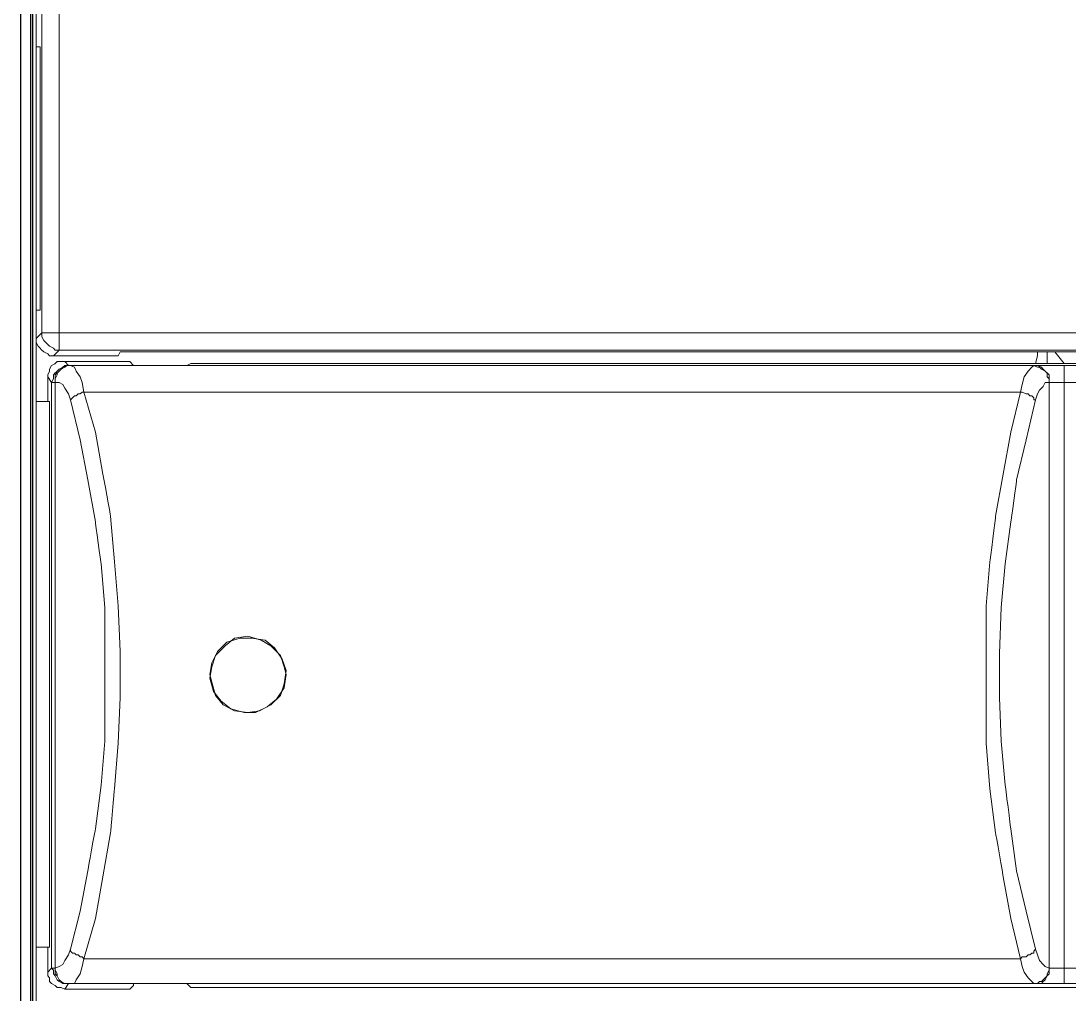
# Model space of a CAD drawing. Header units: centimetres. Extents: x -8.4 to 9.1, y -8.6 to 8.
# Drawn here: x -6.029 to -4.09, y 0.693 to 2.492 of the extents above; entities that cross this region are included whole.
import ezdxf

# ---------------------------------------------------------------- set-up
doc = ezdxf.new("R2010")
doc.units = ezdxf.units.CM
doc.header["$MEASUREMENT"] = 0
doc.layers.add('Layer 1', color=7, linetype='Continuous')

msp = doc.modelspace()

# ---------------------------------------------------------------- linework, layer by layer
at = {"layer": 'Layer 1', "lineweight": 25}
for points in [[(-6.02898, -1.68981), (-6.02898, -1.68981), (-6.02898, 5.45394), (-6.02898, 5.45394)], [(-6.01134, 5.4363), (-6.01134, 5.4363), (-6.01134, -1.67217), (-6.01134, -1.67217)], [(-6.00781, 5.43277), (-6.00781, 5.43277), (-6.00781, -1.66864), (-6.00781, -1.66864)]]:
    msp.add_open_spline(points, degree=3, dxfattribs=at)
at = {"layer": 'Layer 1', "color": 250, "lineweight": 20}
for points in [[(-5.99016, 1.91558), (-5.99016, 1.91558), (-5.99016, 5.3728), (-5.99016, 5.3728)], [(-5.95841, 5.3728), (-5.95841, 5.3728), (-5.95841, 1.91558), (-5.95841, 1.91558)], [(-6.00074, 3.49249), (-6.00074, 3.49249), (-6.00074, 0.2681), (-6.00074, 0.2681)], [(-6.00074, 2.44474), (-6.00074, 2.44474), (-5.99368, 2.44474), (-5.99368, 2.44474)], [(-5.99368, 2.44474), (-5.99368, 2.44474), (-5.99368, 1.95791), (-5.99368, 1.95791)], [(-5.99368, 1.95791), (-5.99368, 1.95791), (-6.00074, 1.95791), (-6.00074, 1.95791)], [(-6.00074, 1.90499), (-6.00074, 1.90499), (-5.99016, 1.91558), (-5.99016, 1.91558)], [(-5.95841, 1.91558), (-5.95841, 1.91558), (-2.21896, 1.91558), (-2.21896, 1.91558)], [(-5.95841, 1.88383), (-5.95841, 1.88383), (-5.96899, 1.87324), (-5.96899, 1.87324)], [(-2.21896, 1.88383), (-2.21896, 1.88383), (-5.95841, 1.88383), (-5.95841, 1.88383)], [(-5.96899, 1.87324), (-5.96899, 1.87324), (-5.84905, 1.87324), (-5.84905, 1.87324)], [(-5.94782, 1.86266), (-5.94782, 1.86266), (-5.94077, 1.8556), (-5.94077, 1.8556)], [(-5.94782, 1.86266), (-5.94782, 1.86266), (-5.82788, 1.86266), (-5.82788, 1.86266)], [(-5.84905, 1.87324), (-5.84905, 1.87324), (-5.84552, 1.8803), (-5.84552, 1.8803)], [(-2.33538, 1.8803), (-2.33538, 1.8803), (-5.84552, 1.8803), (-5.84552, 1.8803)], [(-5.82788, 1.86266), (-5.82788, 1.86266), (-5.82082, 1.8556), (-5.82082, 1.8556)], [(-4.13102, 1.85913), (-4.13102, 1.85913), (-4.13102, 1.8803), (-4.13102, 1.8803)], [(-4.11691, 1.8803), (-4.11691, 1.8803), (-4.09927, 1.85913), (-4.09927, 1.85913)], [(-5.94077, 1.8556), (-5.94077, 1.8556), (-5.93724, 1.8556), (-5.93724, 1.8556)], [(-5.93724, 1.8556), (-5.93724, 1.8556), (-4.15218, 1.8556), (-4.15218, 1.8556)], [(-5.72205, 1.8556), (-5.72205, 1.8556), (-5.7926, 1.8556), (-5.7926, 1.8556)], [(-5.71499, 1.85913), (-5.71499, 1.85913), (-5.72205, 1.8556), (-5.72205, 1.8556)], [(-5.71499, 1.85913), (-5.71499, 1.85913), (-2.46238, 1.85913), (-2.46238, 1.85913)], [(-4.15571, 1.8556), (-4.15571, 1.8556), (-4.15218, 1.8556), (-4.15218, 1.8556)], [(-4.09927, 1.8556), (-4.09927, 1.8556), (-4.0781, 1.8556), (-4.0781, 1.8556)], [(-5.97252, 1.82385), (-5.97252, 1.82385), (-5.97957, 1.83444), (-5.97957, 1.83444)], [(-5.97957, 1.78858), (-5.97957, 1.78858), (-5.97957, 1.83444), (-5.97957, 1.83444)], [(-5.97252, 0.74083), (-5.97252, 0.74083), (-5.97252, 1.82385), (-5.97252, 1.82385)], [(-5.96546, 1.82385), (-5.96546, 1.82385), (-5.96546, 0.74083), (-5.96546, 0.74083)], [(-4.12749, 0.74083), (-4.12749, 0.74083), (-4.12749, 1.82385), (-4.12749, 1.82385)], [(-4.09927, 0.74083), (-4.09927, 0.74083), (-4.09927, 1.82385), (-4.09927, 1.82385)], [(-4.0781, 1.82385), (-4.0781, 1.82385), (-4.09927, 1.82385), (-4.09927, 1.82385)], [(-5.91255, 1.80622), (-5.91255, 1.80622), (-4.18041, 1.80622), (-4.18041, 1.80622)], [(-6.00074, 1.78858), (-6.00074, 1.78858), (-5.97605, 1.78858), (-5.97605, 1.78858)], [(-5.97605, 1.78858), (-5.97605, 1.78858), (-5.97605, 0.77963), (-5.97605, 0.77963)], [(-6.00074, 0.77963), (-6.00074, 0.77963), (-5.97605, 0.77963), (-5.97605, 0.77963)], [(-5.97957, 0.73377), (-5.97957, 0.73377), (-5.97957, 0.77963), (-5.97957, 0.77963)], [(-5.91255, 0.75847), (-5.91255, 0.75847), (-4.18041, 0.75847), (-4.18041, 0.75847)], [(-5.97957, 0.73377), (-5.97957, 0.73377), (-5.97252, 0.74083), (-5.97252, 0.74083)], [(-4.09927, 0.74083), (-4.09927, 0.74083), (-4.0781, 0.74083), (-4.0781, 0.74083)], [(-5.94077, 0.7126), (-5.94077, 0.7126), (-5.94782, 0.70202), (-5.94782, 0.70202)], [(-5.94782, 0.70202), (-5.94782, 0.70202), (-5.82788, 0.70202), (-5.82788, 0.70202)], [(-5.93724, 0.7126), (-5.93724, 0.7126), (-5.94077, 0.7126), (-5.94077, 0.7126)], [(-5.93724, 0.7126), (-5.93724, 0.7126), (-4.15218, 0.7126), (-4.15218, 0.7126)], [(-5.82082, 0.70908), (-5.82082, 0.70908), (-5.82788, 0.70202), (-5.82788, 0.70202)], [(-5.72205, 0.7126), (-5.72205, 0.7126), (-5.7926, 0.7126), (-5.7926, 0.7126)], [(-5.71499, 0.70555), (-5.71499, 0.70555), (-5.72205, 0.7126), (-5.72205, 0.7126)], [(-2.46238, 0.70555), (-2.46238, 0.70555), (-5.71499, 0.70555), (-5.71499, 0.70555)], [(-4.15218, 0.7126), (-4.15218, 0.7126), (-4.15571, 0.7126), (-4.15571, 0.7126)], [(-4.0781, 0.7126), (-4.0781, 0.7126), (-4.09927, 0.7126), (-4.09927, 0.7126)]]:
    msp.add_open_spline(points, degree=3, dxfattribs=at)
for points, knots in [([(-5.96899, 1.87324), (-5.96899, 1.87324), (-5.97605, 1.87324), (-5.97605, 1.87324), (-5.97605, 1.87324), (-5.97605, 1.87324), (-5.97957, 1.87677), (-5.97957, 1.87677), (-5.97957, 1.87677), (-5.97957, 1.87677), (-5.98663, 1.8803), (-5.98663, 1.8803), (-5.98663, 1.8803), (-5.98663, 1.8803), (-5.99016, 1.88383), (-5.99016, 1.88383), (-5.99016, 1.88383), (-5.99016, 1.88383), (-5.99368, 1.88735), (-5.99368, 1.88735), (-5.99368, 1.88735), (-5.99368, 1.88735), (-5.99721, 1.89088), (-5.99721, 1.89088), (-5.99721, 1.89088), (-5.99721, 1.89088), (-6.00074, 1.89794), (-6.00074, 1.89794), (-6.00074, 1.89794), (-6.00074, 1.89794), (-6.00074, 1.90499), (-6.00074, 1.90499)], [0, 0, 0, 0, 0.1111111, 0.1111111, 0.1111111, 0.1111111, 0.2222222, 0.2222222, 0.2222222, 0.2222222, 0.3333333, 0.3333333, 0.3333333, 0.3333333, 0.4444444, 0.4444444, 0.4444444, 0.4444445, 0.5555556, 0.5555556, 0.5555556, 0.5555556, 0.6666667, 0.6666667, 0.6666667, 0.6666667, 0.7777778, 0.7777778, 0.7777778, 0.7777778, 1, 1, 1, 1]), ([(-5.99016, 1.91558), (-5.99016, 1.91558), (-5.99016, 1.91558), (-5.99016, 1.91558), (-5.99016, 1.91558), (-5.99016, 1.91558), (-5.98663, 1.91558), (-5.98663, 1.91558), (-5.98663, 1.91558), (-5.98663, 1.91558), (-5.9831, 1.91558), (-5.9831, 1.91558), (-5.9831, 1.91558), (-5.9831, 1.91558), (-5.97957, 1.91558), (-5.97957, 1.91558), (-5.97957, 1.91558), (-5.97957, 1.91558), (-5.97605, 1.91558), (-5.97605, 1.91558), (-5.97605, 1.91558), (-5.97605, 1.91558), (-5.96899, 1.91558), (-5.96899, 1.91558), (-5.96899, 1.91558), (-5.96899, 1.91558), (-5.96546, 1.91558), (-5.96546, 1.91558), (-5.96546, 1.91558), (-5.96546, 1.91558), (-5.95841, 1.91558), (-5.95841, 1.91558)], [0, 0, 0, 0, 0.1111111, 0.1111111, 0.1111111, 0.1111111, 0.2222222, 0.2222222, 0.2222222, 0.2222222, 0.3333333, 0.3333333, 0.3333333, 0.3333333, 0.4444444, 0.4444444, 0.4444444, 0.4444445, 0.5555556, 0.5555556, 0.5555556, 0.5555556, 0.6666667, 0.6666667, 0.6666667, 0.6666667, 0.7777778, 0.7777778, 0.7777778, 0.7777778, 1, 1, 1, 1]), ([(-5.99016, 1.91558), (-5.99016, 1.91558), (-5.99016, 1.90852), (-5.99016, 1.90852), (-5.99016, 1.90852), (-5.99016, 1.90852), (-5.98663, 1.90147), (-5.98663, 1.90147), (-5.98663, 1.90147), (-5.98663, 1.90147), (-5.9831, 1.89794), (-5.9831, 1.89794), (-5.9831, 1.89794), (-5.9831, 1.89794), (-5.97957, 1.89441), (-5.97957, 1.89441), (-5.97957, 1.89441), (-5.97957, 1.89441), (-5.97605, 1.89088), (-5.97605, 1.89088), (-5.97605, 1.89088), (-5.97605, 1.89088), (-5.96899, 1.88735), (-5.96899, 1.88735), (-5.96899, 1.88735), (-5.96899, 1.88735), (-5.96546, 1.88383), (-5.96546, 1.88383), (-5.96546, 1.88383), (-5.96546, 1.88383), (-5.95841, 1.88383), (-5.95841, 1.88383)], [0, 0, 0, 0, 0.1111111, 0.1111111, 0.1111111, 0.1111111, 0.2222222, 0.2222222, 0.2222222, 0.2222222, 0.3333333, 0.3333333, 0.3333333, 0.3333333, 0.4444444, 0.4444444, 0.4444444, 0.4444445, 0.5555556, 0.5555556, 0.5555556, 0.5555556, 0.6666667, 0.6666667, 0.6666667, 0.6666667, 0.7777778, 0.7777778, 0.7777778, 0.7777778, 1, 1, 1, 1]), ([(-5.95841, 1.88383), (-5.95841, 1.88383), (-5.95841, 1.88383), (-5.95841, 1.88383), (-5.95841, 1.88383), (-5.95841, 1.88383), (-5.95841, 1.88735), (-5.95841, 1.88735), (-5.95841, 1.88735), (-5.95841, 1.88735), (-5.95841, 1.89088), (-5.95841, 1.89088), (-5.95841, 1.89088), (-5.95841, 1.89088), (-5.95841, 1.89441), (-5.95841, 1.89441), (-5.95841, 1.89441), (-5.95841, 1.89441), (-5.95841, 1.89794), (-5.95841, 1.89794), (-5.95841, 1.89794), (-5.95841, 1.89794), (-5.95841, 1.90147), (-5.95841, 1.90147), (-5.95841, 1.90147), (-5.95841, 1.90147), (-5.95841, 1.90852), (-5.95841, 1.90852), (-5.95841, 1.90852), (-5.95841, 1.90852), (-5.95841, 1.91558), (-5.95841, 1.91558)], [0, 0, 0, 0, 0.1111111, 0.1111111, 0.1111111, 0.1111111, 0.2222222, 0.2222222, 0.2222222, 0.2222222, 0.3333333, 0.3333333, 0.3333333, 0.3333333, 0.4444444, 0.4444444, 0.4444444, 0.4444445, 0.5555556, 0.5555556, 0.5555556, 0.5555556, 0.6666667, 0.6666667, 0.6666667, 0.6666667, 0.7777778, 0.7777778, 0.7777778, 0.7777778, 1, 1, 1, 1]), ([(-5.97957, 1.83444), (-5.97957, 1.83444), (-5.97957, 1.83797), (-5.97957, 1.83797), (-5.97957, 1.83797), (-5.97957, 1.83797), (-5.97605, 1.84502), (-5.97605, 1.84502), (-5.97605, 1.84502), (-5.97605, 1.84502), (-5.97605, 1.84855), (-5.97605, 1.84855), (-5.97605, 1.84855), (-5.97605, 1.84855), (-5.97252, 1.8556), (-5.97252, 1.8556), (-5.97252, 1.8556), (-5.97252, 1.8556), (-5.96546, 1.85913), (-5.96546, 1.85913), (-5.96546, 1.85913), (-5.96546, 1.85913), (-5.96193, 1.86266), (-5.96193, 1.86266), (-5.96193, 1.86266), (-5.96193, 1.86266), (-5.95488, 1.86266), (-5.95488, 1.86266), (-5.95488, 1.86266), (-5.95488, 1.86266), (-5.94782, 1.86266), (-5.94782, 1.86266)], [0, 0, 0, 0, 0.1111111, 0.1111111, 0.1111111, 0.1111111, 0.2222222, 0.2222222, 0.2222222, 0.2222222, 0.3333333, 0.3333333, 0.3333333, 0.3333333, 0.4444444, 0.4444444, 0.4444444, 0.4444445, 0.5555556, 0.5555556, 0.5555556, 0.5555556, 0.6666667, 0.6666667, 0.6666667, 0.6666667, 0.7777778, 0.7777778, 0.7777778, 0.7777778, 1, 1, 1, 1]), ([(-4.14866, 1.8803), (-4.14866, 1.8803), (-4.14866, 1.87324), (-4.14866, 1.87324), (-4.14866, 1.87324), (-4.14866, 1.87324), (-4.15218, 1.85913), (-4.15218, 1.85913)], [0, 0, 0, 0, 0.3333333, 0.3333333, 0.3333333, 0.3333333, 1, 1, 1, 1]), ([(-5.94077, 1.8556), (-5.94077, 1.8556), (-5.94782, 1.8556), (-5.94782, 1.8556), (-5.94782, 1.8556), (-5.94782, 1.8556), (-5.95135, 1.85208), (-5.95135, 1.85208), (-5.95135, 1.85208), (-5.95135, 1.85208), (-5.95841, 1.84855), (-5.95841, 1.84855), (-5.95841, 1.84855), (-5.95841, 1.84855), (-5.96193, 1.84502), (-5.96193, 1.84502), (-5.96193, 1.84502), (-5.96193, 1.84502), (-5.96546, 1.84149), (-5.96546, 1.84149), (-5.96546, 1.84149), (-5.96546, 1.84149), (-5.96899, 1.83797), (-5.96899, 1.83797), (-5.96899, 1.83797), (-5.96899, 1.83797), (-5.96899, 1.83091), (-5.96899, 1.83091), (-5.96899, 1.83091), (-5.96899, 1.83091), (-5.97252, 1.82385), (-5.97252, 1.82385)], [0, 0, 0, 0, 0.1111111, 0.1111111, 0.1111111, 0.1111111, 0.2222222, 0.2222222, 0.2222222, 0.2222222, 0.3333333, 0.3333333, 0.3333333, 0.3333333, 0.4444444, 0.4444444, 0.4444444, 0.4444445, 0.5555556, 0.5555556, 0.5555556, 0.5555556, 0.6666667, 0.6666667, 0.6666667, 0.6666667, 0.7777778, 0.7777778, 0.7777778, 0.7777778, 1, 1, 1, 1]), ([(-5.93724, 1.8556), (-5.93724, 1.8556), (-5.9443, 1.8556), (-5.9443, 1.8556), (-5.9443, 1.8556), (-5.9443, 1.8556), (-5.94782, 1.85208), (-5.94782, 1.85208), (-5.94782, 1.85208), (-5.94782, 1.85208), (-5.95488, 1.84855), (-5.95488, 1.84855), (-5.95488, 1.84855), (-5.95488, 1.84855), (-5.95841, 1.84502), (-5.95841, 1.84502), (-5.95841, 1.84502), (-5.95841, 1.84502), (-5.96193, 1.84149), (-5.96193, 1.84149), (-5.96193, 1.84149), (-5.96193, 1.84149), (-5.96193, 1.83797), (-5.96193, 1.83797), (-5.96193, 1.83797), (-5.96193, 1.83797), (-5.96546, 1.83091), (-5.96546, 1.83091), (-5.96546, 1.83091), (-5.96546, 1.83091), (-5.96546, 1.82385), (-5.96546, 1.82385)], [0, 0, 0, 0, 0.1111111, 0.1111111, 0.1111111, 0.1111111, 0.2222222, 0.2222222, 0.2222222, 0.2222222, 0.3333333, 0.3333333, 0.3333333, 0.3333333, 0.4444444, 0.4444444, 0.4444444, 0.4444445, 0.5555556, 0.5555556, 0.5555556, 0.5555556, 0.6666667, 0.6666667, 0.6666667, 0.6666667, 0.7777778, 0.7777778, 0.7777778, 0.7777778, 1, 1, 1, 1]), ([(-5.94077, 1.8556), (-5.94077, 1.8556), (-5.9443, 1.8556), (-5.9443, 1.8556), (-5.9443, 1.8556), (-5.9443, 1.8556), (-5.95135, 1.85208), (-5.95135, 1.85208), (-5.95135, 1.85208), (-5.95135, 1.85208), (-5.95488, 1.84855), (-5.95488, 1.84855), (-5.95488, 1.84855), (-5.95488, 1.84855), (-5.95841, 1.84502), (-5.95841, 1.84502), (-5.95841, 1.84502), (-5.95841, 1.84502), (-5.96193, 1.84149), (-5.96193, 1.84149), (-5.96193, 1.84149), (-5.96193, 1.84149), (-5.96546, 1.83797), (-5.96546, 1.83797), (-5.96546, 1.83797), (-5.96546, 1.83797), (-5.96546, 1.83091), (-5.96546, 1.83091), (-5.96546, 1.83091), (-5.96546, 1.83091), (-5.96546, 1.82385), (-5.96546, 1.82385)], [0, 0, 0, 0, 0.1111111, 0.1111111, 0.1111111, 0.1111111, 0.2222222, 0.2222222, 0.2222222, 0.2222222, 0.3333333, 0.3333333, 0.3333333, 0.3333333, 0.4444444, 0.4444444, 0.4444444, 0.4444445, 0.5555556, 0.5555556, 0.5555556, 0.5555556, 0.6666667, 0.6666667, 0.6666667, 0.6666667, 0.7777778, 0.7777778, 0.7777778, 0.7777778, 1, 1, 1, 1]), ([(-5.93724, 1.8556), (-5.93724, 1.8556), (-5.93018, 1.85208), (-5.93018, 1.85208), (-5.93018, 1.85208), (-5.93018, 1.85208), (-5.92666, 1.84502), (-5.92666, 1.84502), (-5.92666, 1.84502), (-5.92666, 1.84502), (-5.9196, 1.83444), (-5.9196, 1.83444), (-5.9196, 1.83444), (-5.9196, 1.83444), (-5.91607, 1.82385), (-5.91607, 1.82385), (-5.91607, 1.82385), (-5.91607, 1.82385), (-5.91255, 1.80622), (-5.91255, 1.80622)], [0, 0, 0, 0, 0.1666667, 0.1666667, 0.1666667, 0.1666667, 0.3333333, 0.3333333, 0.3333333, 0.3333333, 0.5, 0.5, 0.5, 0.5, 0.6666667, 0.6666667, 0.6666667, 0.6666667, 1, 1, 1, 1]), ([(-5.7926, 1.8556), (-5.7926, 1.8556), (-5.79966, 1.8556), (-5.79966, 1.8556), (-5.79966, 1.8556), (-5.79966, 1.8556), (-5.80318, 1.8556), (-5.80318, 1.8556), (-5.80318, 1.8556), (-5.80318, 1.8556), (-5.81024, 1.8556), (-5.81024, 1.8556), (-5.81024, 1.8556), (-5.81024, 1.8556), (-5.81377, 1.8556), (-5.81377, 1.8556), (-5.81377, 1.8556), (-5.81377, 1.8556), (-5.8173, 1.8556), (-5.8173, 1.8556), (-5.8173, 1.8556), (-5.8173, 1.8556), (-5.82082, 1.8556), (-5.82082, 1.8556)], [0, 0, 0, 0, 0.1428571, 0.1428571, 0.1428571, 0.1428572, 0.2857143, 0.2857143, 0.2857143, 0.2857143, 0.4285714, 0.4285714, 0.4285714, 0.4285714, 0.5714286, 0.5714286, 0.5714286, 0.5714286, 0.7142857, 0.7142857, 0.7142857, 0.7142857, 1, 1, 1, 1]), ([(-4.18041, 1.80622), (-4.18041, 1.80622), (-4.17688, 1.82033), (-4.17688, 1.82033), (-4.17688, 1.82033), (-4.17688, 1.82033), (-4.17335, 1.83444), (-4.17335, 1.83444), (-4.17335, 1.83444), (-4.17335, 1.83444), (-4.1663, 1.84502), (-4.1663, 1.84502), (-4.1663, 1.84502), (-4.1663, 1.84502), (-4.15924, 1.85208), (-4.15924, 1.85208), (-4.15924, 1.85208), (-4.15924, 1.85208), (-4.15571, 1.8556), (-4.15571, 1.8556)], [0, 0, 0, 0, 0.1666667, 0.1666667, 0.1666667, 0.1666667, 0.3333333, 0.3333333, 0.3333333, 0.3333333, 0.5, 0.5, 0.5, 0.5, 0.6666667, 0.6666667, 0.6666667, 0.6666667, 1, 1, 1, 1]), ([(-4.15571, 1.8556), (-4.15571, 1.8556), (-4.14866, 1.85208), (-4.14866, 1.85208), (-4.14866, 1.85208), (-4.14866, 1.85208), (-4.14513, 1.85208), (-4.14513, 1.85208), (-4.14513, 1.85208), (-4.14513, 1.85208), (-4.1416, 1.84855), (-4.1416, 1.84855), (-4.1416, 1.84855), (-4.1416, 1.84855), (-4.13455, 1.84502), (-4.13455, 1.84502), (-4.13455, 1.84502), (-4.13455, 1.84502), (-4.13102, 1.84149), (-4.13102, 1.84149), (-4.13102, 1.84149), (-4.13102, 1.84149), (-4.13102, 1.83444), (-4.13102, 1.83444), (-4.13102, 1.83444), (-4.13102, 1.83444), (-4.12749, 1.83091), (-4.12749, 1.83091), (-4.12749, 1.83091), (-4.12749, 1.83091), (-4.12749, 1.82385), (-4.12749, 1.82385)], [0, 0, 0, 0, 0.1111111, 0.1111111, 0.1111111, 0.1111111, 0.2222222, 0.2222222, 0.2222222, 0.2222222, 0.3333333, 0.3333333, 0.3333333, 0.3333333, 0.4444444, 0.4444444, 0.4444444, 0.4444445, 0.5555556, 0.5555556, 0.5555556, 0.5555556, 0.6666667, 0.6666667, 0.6666667, 0.6666667, 0.7777778, 0.7777778, 0.7777778, 0.7777778, 1, 1, 1, 1]), ([(-4.15218, 1.8556), (-4.15218, 1.8556), (-4.14866, 1.8556), (-4.14866, 1.8556), (-4.14866, 1.8556), (-4.14866, 1.8556), (-4.1416, 1.85208), (-4.1416, 1.85208), (-4.1416, 1.85208), (-4.1416, 1.85208), (-4.13807, 1.84855), (-4.13807, 1.84855), (-4.13807, 1.84855), (-4.13807, 1.84855), (-4.13455, 1.84502), (-4.13455, 1.84502), (-4.13455, 1.84502), (-4.13455, 1.84502), (-4.13102, 1.84149), (-4.13102, 1.84149), (-4.13102, 1.84149), (-4.13102, 1.84149), (-4.12749, 1.83797), (-4.12749, 1.83797), (-4.12749, 1.83797), (-4.12749, 1.83797), (-4.12749, 1.83091), (-4.12749, 1.83091), (-4.12749, 1.83091), (-4.12749, 1.83091), (-4.12749, 1.82385), (-4.12749, 1.82385)], [0, 0, 0, 0, 0.1111111, 0.1111111, 0.1111111, 0.1111111, 0.2222222, 0.2222222, 0.2222222, 0.2222222, 0.3333333, 0.3333333, 0.3333333, 0.3333333, 0.4444444, 0.4444444, 0.4444444, 0.4444445, 0.5555556, 0.5555556, 0.5555556, 0.5555556, 0.6666667, 0.6666667, 0.6666667, 0.6666667, 0.7777778, 0.7777778, 0.7777778, 0.7777778, 1, 1, 1, 1]), ([(-4.15218, 1.8556), (-4.15218, 1.8556), (-4.14513, 1.8556), (-4.14513, 1.8556), (-4.14513, 1.8556), (-4.14513, 1.8556), (-4.13455, 1.8556), (-4.13455, 1.8556), (-4.13455, 1.8556), (-4.13455, 1.8556), (-4.12396, 1.8556), (-4.12396, 1.8556), (-4.12396, 1.8556), (-4.12396, 1.8556), (-4.11338, 1.8556), (-4.11338, 1.8556), (-4.11338, 1.8556), (-4.11338, 1.8556), (-4.09927, 1.8556), (-4.09927, 1.8556)], [0, 0, 0, 0, 0.1666667, 0.1666667, 0.1666667, 0.1666667, 0.3333333, 0.3333333, 0.3333333, 0.3333333, 0.5, 0.5, 0.5, 0.5, 0.6666667, 0.6666667, 0.6666667, 0.6666667, 1, 1, 1, 1]), ([(-4.09927, 1.8556), (-4.09927, 1.8556), (-4.09927, 1.8556), (-4.09927, 1.8556), (-4.09927, 1.8556), (-4.09927, 1.8556), (-4.09927, 1.85208), (-4.09927, 1.85208), (-4.09927, 1.85208), (-4.09927, 1.85208), (-4.09927, 1.84855), (-4.09927, 1.84855), (-4.09927, 1.84855), (-4.09927, 1.84855), (-4.09927, 1.84502), (-4.09927, 1.84502), (-4.09927, 1.84502), (-4.09927, 1.84502), (-4.09927, 1.84149), (-4.09927, 1.84149), (-4.09927, 1.84149), (-4.09927, 1.84149), (-4.09927, 1.83797), (-4.09927, 1.83797), (-4.09927, 1.83797), (-4.09927, 1.83797), (-4.09927, 1.83091), (-4.09927, 1.83091), (-4.09927, 1.83091), (-4.09927, 1.83091), (-4.09927, 1.82385), (-4.09927, 1.82385)], [0, 0, 0, 0, 0.1111111, 0.1111111, 0.1111111, 0.1111111, 0.2222222, 0.2222222, 0.2222222, 0.2222222, 0.3333333, 0.3333333, 0.3333333, 0.3333333, 0.4444444, 0.4444444, 0.4444444, 0.4444445, 0.5555556, 0.5555556, 0.5555556, 0.5555556, 0.6666667, 0.6666667, 0.6666667, 0.6666667, 0.7777778, 0.7777778, 0.7777778, 0.7777778, 1, 1, 1, 1]), ([(-5.96546, 1.82385), (-5.96546, 1.82385), (-5.96899, 1.82385), (-5.96899, 1.82385), (-5.96899, 1.82385), (-5.96899, 1.82385), (-5.97252, 1.82385), (-5.97252, 1.82385)], [0, 0, 0, 0, 0.3333333, 0.3333333, 0.3333333, 0.3333333, 1, 1, 1, 1]), ([(-5.93724, 1.7921), (-5.93724, 1.7921), (-5.94077, 1.80269), (-5.94077, 1.80269), (-5.94077, 1.80269), (-5.94077, 1.80269), (-5.94782, 1.81327), (-5.94782, 1.81327), (-5.94782, 1.81327), (-5.94782, 1.81327), (-5.95135, 1.82033), (-5.95135, 1.82033), (-5.95135, 1.82033), (-5.95135, 1.82033), (-5.95841, 1.82385), (-5.95841, 1.82385), (-5.95841, 1.82385), (-5.95841, 1.82385), (-5.96546, 1.82385), (-5.96546, 1.82385)], [0, 0, 0, 0, 0.1666667, 0.1666667, 0.1666667, 0.1666667, 0.3333333, 0.3333333, 0.3333333, 0.3333333, 0.5, 0.5, 0.5, 0.5, 0.6666667, 0.6666667, 0.6666667, 0.6666667, 1, 1, 1, 1]), ([(-4.12749, 1.82385), (-4.12749, 1.82385), (-4.13455, 1.82385), (-4.13455, 1.82385), (-4.13455, 1.82385), (-4.13455, 1.82385), (-4.13807, 1.8168), (-4.13807, 1.8168), (-4.13807, 1.8168), (-4.13807, 1.8168), (-4.14513, 1.80974), (-4.14513, 1.80974), (-4.14513, 1.80974), (-4.14513, 1.80974), (-4.14866, 1.80269), (-4.14866, 1.80269), (-4.14866, 1.80269), (-4.14866, 1.80269), (-4.15218, 1.7921), (-4.15218, 1.7921)], [0, 0, 0, 0, 0.1666667, 0.1666667, 0.1666667, 0.1666667, 0.3333333, 0.3333333, 0.3333333, 0.3333333, 0.5, 0.5, 0.5, 0.5, 0.6666667, 0.6666667, 0.6666667, 0.6666667, 1, 1, 1, 1]), ([(-4.09927, 1.82385), (-4.09927, 1.82385), (-4.10632, 1.82385), (-4.10632, 1.82385), (-4.10632, 1.82385), (-4.10632, 1.82385), (-4.11338, 1.82385), (-4.11338, 1.82385), (-4.11338, 1.82385), (-4.11338, 1.82385), (-4.11691, 1.82385), (-4.11691, 1.82385), (-4.11691, 1.82385), (-4.11691, 1.82385), (-4.12396, 1.82385), (-4.12396, 1.82385), (-4.12396, 1.82385), (-4.12396, 1.82385), (-4.12749, 1.82385), (-4.12749, 1.82385)], [0, 0, 0, 0, 0.1666667, 0.1666667, 0.1666667, 0.1666667, 0.3333333, 0.3333333, 0.3333333, 0.3333333, 0.5, 0.5, 0.5, 0.5, 0.6666667, 0.6666667, 0.6666667, 0.6666667, 1, 1, 1, 1]), ([(-5.91255, 1.80622), (-5.91255, 1.80622), (-5.91607, 1.80622), (-5.91607, 1.80622), (-5.91607, 1.80622), (-5.91607, 1.80622), (-5.9196, 1.80269), (-5.9196, 1.80269), (-5.9196, 1.80269), (-5.9196, 1.80269), (-5.92313, 1.80269), (-5.92313, 1.80269), (-5.92313, 1.80269), (-5.92313, 1.80269), (-5.92666, 1.79916), (-5.92666, 1.79916), (-5.92666, 1.79916), (-5.92666, 1.79916), (-5.93018, 1.79916), (-5.93018, 1.79916), (-5.93018, 1.79916), (-5.93018, 1.79916), (-5.93371, 1.79563), (-5.93371, 1.79563), (-5.93371, 1.79563), (-5.93371, 1.79563), (-5.93724, 1.7921), (-5.93724, 1.7921)], [0, 0, 0, 0, 0.125, 0.125, 0.125, 0.125, 0.25, 0.25, 0.25, 0.25, 0.375, 0.375, 0.375, 0.375, 0.5, 0.5, 0.5, 0.5, 0.625, 0.625, 0.625, 0.625, 0.75, 0.75, 0.75, 0.75, 1, 1, 1, 1]), ([(-5.91255, 1.80622), (-5.91255, 1.80622), (-5.89138, 1.73213), (-5.89138, 1.73213), (-5.89138, 1.73213), (-5.89138, 1.73213), (-5.87727, 1.65452), (-5.87727, 1.65452), (-5.87727, 1.65452), (-5.87727, 1.65452), (-5.86316, 1.57691), (-5.86316, 1.57691), (-5.86316, 1.57691), (-5.86316, 1.57691), (-5.8561, 1.49224), (-5.8561, 1.49224), (-5.8561, 1.49224), (-5.8561, 1.49224), (-5.84905, 1.4111), (-5.84905, 1.4111), (-5.84905, 1.4111), (-5.84905, 1.4111), (-5.84552, 1.32644), (-5.84552, 1.32644), (-5.84552, 1.32644), (-5.84552, 1.32644), (-5.84552, 1.24177), (-5.84552, 1.24177), (-5.84552, 1.24177), (-5.84552, 1.24177), (-5.84905, 1.1571), (-5.84905, 1.1571), (-5.84905, 1.1571), (-5.84905, 1.1571), (-5.8561, 1.07244), (-5.8561, 1.07244), (-5.8561, 1.07244), (-5.8561, 1.07244), (-5.86316, 0.9913), (-5.86316, 0.9913), (-5.86316, 0.9913), (-5.86316, 0.9913), (-5.87727, 0.91016), (-5.87727, 0.91016), (-5.87727, 0.91016), (-5.87727, 0.91016), (-5.89138, 0.83255), (-5.89138, 0.83255), (-5.89138, 0.83255), (-5.89138, 0.83255), (-5.91255, 0.75847), (-5.91255, 0.75847)], [0, 0, 0, 0, 0.0714286, 0.0714286, 0.0714286, 0.0714286, 0.1428571, 0.1428571, 0.1428571, 0.1428572, 0.2142857, 0.2142857, 0.2142857, 0.2142857, 0.2857143, 0.2857143, 0.2857143, 0.2857143, 0.3571429, 0.3571429, 0.3571429, 0.3571429, 0.4285714, 0.4285714, 0.4285714, 0.4285714, 0.5, 0.5, 0.5, 0.5, 0.5714286, 0.5714286, 0.5714286, 0.5714286, 0.6428571, 0.6428571, 0.6428571, 0.6428572, 0.7142857, 0.7142857, 0.7142857, 0.7142857, 0.7857143, 0.7857143, 0.7857143, 0.7857143, 0.8571429, 0.8571429, 0.8571429, 0.8571429, 1, 1, 1, 1]), ([(-4.18041, 0.75847), (-4.18041, 0.75847), (-4.19805, 0.83255), (-4.19805, 0.83255), (-4.19805, 0.83255), (-4.19805, 0.83255), (-4.21216, 0.91016), (-4.21216, 0.91016), (-4.21216, 0.91016), (-4.21216, 0.91016), (-4.22627, 0.9913), (-4.22627, 0.9913), (-4.22627, 0.9913), (-4.22627, 0.9913), (-4.23685, 1.07244), (-4.23685, 1.07244), (-4.23685, 1.07244), (-4.23685, 1.07244), (-4.24391, 1.1571), (-4.24391, 1.1571), (-4.24391, 1.1571), (-4.24391, 1.1571), (-4.24391, 1.24177), (-4.24391, 1.24177), (-4.24391, 1.24177), (-4.24391, 1.24177), (-4.24391, 1.32644), (-4.24391, 1.32644), (-4.24391, 1.32644), (-4.24391, 1.32644), (-4.24391, 1.4111), (-4.24391, 1.4111), (-4.24391, 1.4111), (-4.24391, 1.4111), (-4.23685, 1.49224), (-4.23685, 1.49224), (-4.23685, 1.49224), (-4.23685, 1.49224), (-4.22627, 1.57691), (-4.22627, 1.57691), (-4.22627, 1.57691), (-4.22627, 1.57691), (-4.21216, 1.65452), (-4.21216, 1.65452), (-4.21216, 1.65452), (-4.21216, 1.65452), (-4.19805, 1.73213), (-4.19805, 1.73213), (-4.19805, 1.73213), (-4.19805, 1.73213), (-4.18041, 1.80622), (-4.18041, 1.80622)], [0, 0, 0, 0, 0.0714286, 0.0714286, 0.0714286, 0.0714286, 0.1428571, 0.1428571, 0.1428571, 0.1428572, 0.2142857, 0.2142857, 0.2142857, 0.2142857, 0.2857143, 0.2857143, 0.2857143, 0.2857143, 0.3571429, 0.3571429, 0.3571429, 0.3571429, 0.4285714, 0.4285714, 0.4285714, 0.4285714, 0.5, 0.5, 0.5, 0.5, 0.5714286, 0.5714286, 0.5714286, 0.5714286, 0.6428571, 0.6428571, 0.6428571, 0.6428572, 0.7142857, 0.7142857, 0.7142857, 0.7142857, 0.7857143, 0.7857143, 0.7857143, 0.7857143, 0.8571429, 0.8571429, 0.8571429, 0.8571429, 1, 1, 1, 1]), ([(-4.18041, 1.80622), (-4.18041, 1.80622), (-4.17688, 1.80622), (-4.17688, 1.80622), (-4.17688, 1.80622), (-4.17688, 1.80622), (-4.16982, 1.80269), (-4.16982, 1.80269), (-4.16982, 1.80269), (-4.16982, 1.80269), (-4.1663, 1.80269), (-4.1663, 1.80269), (-4.1663, 1.80269), (-4.1663, 1.80269), (-4.16277, 1.79916), (-4.16277, 1.79916), (-4.16277, 1.79916), (-4.16277, 1.79916), (-4.15924, 1.79916), (-4.15924, 1.79916), (-4.15924, 1.79916), (-4.15924, 1.79916), (-4.15571, 1.79563), (-4.15571, 1.79563), (-4.15571, 1.79563), (-4.15571, 1.79563), (-4.15571, 1.7921), (-4.15571, 1.7921), (-4.15571, 1.7921), (-4.15571, 1.7921), (-4.15218, 1.7921), (-4.15218, 1.7921)], [0, 0, 0, 0, 0.1111111, 0.1111111, 0.1111111, 0.1111111, 0.2222222, 0.2222222, 0.2222222, 0.2222222, 0.3333333, 0.3333333, 0.3333333, 0.3333333, 0.4444444, 0.4444444, 0.4444444, 0.4444445, 0.5555556, 0.5555556, 0.5555556, 0.5555556, 0.6666667, 0.6666667, 0.6666667, 0.6666667, 0.7777778, 0.7777778, 0.7777778, 0.7777778, 1, 1, 1, 1]), ([(-5.93724, 0.7761), (-5.93724, 0.7761), (-5.9196, 0.84666), (-5.9196, 0.84666), (-5.9196, 0.84666), (-5.9196, 0.84666), (-5.90549, 0.92074), (-5.90549, 0.92074), (-5.90549, 0.92074), (-5.90549, 0.92074), (-5.89138, 0.99835), (-5.89138, 0.99835), (-5.89138, 0.99835), (-5.89138, 0.99835), (-5.8808, 1.07949), (-5.8808, 1.07949), (-5.8808, 1.07949), (-5.8808, 1.07949), (-5.87374, 1.16063), (-5.87374, 1.16063), (-5.87374, 1.16063), (-5.87374, 1.16063), (-5.87374, 1.24177), (-5.87374, 1.24177), (-5.87374, 1.24177), (-5.87374, 1.24177), (-5.87374, 1.32291), (-5.87374, 1.32291), (-5.87374, 1.32291), (-5.87374, 1.32291), (-5.87374, 1.40758), (-5.87374, 1.40758), (-5.87374, 1.40758), (-5.87374, 1.40758), (-5.8808, 1.48872), (-5.8808, 1.48872), (-5.8808, 1.48872), (-5.8808, 1.48872), (-5.89138, 1.56633), (-5.89138, 1.56633), (-5.89138, 1.56633), (-5.89138, 1.56633), (-5.90549, 1.64394), (-5.90549, 1.64394), (-5.90549, 1.64394), (-5.90549, 1.64394), (-5.9196, 1.71802), (-5.9196, 1.71802), (-5.9196, 1.71802), (-5.9196, 1.71802), (-5.93724, 1.7921), (-5.93724, 1.7921)], [0, 0, 0, 0, 0.0714286, 0.0714286, 0.0714286, 0.0714286, 0.1428571, 0.1428571, 0.1428571, 0.1428572, 0.2142857, 0.2142857, 0.2142857, 0.2142857, 0.2857143, 0.2857143, 0.2857143, 0.2857143, 0.3571429, 0.3571429, 0.3571429, 0.3571429, 0.4285714, 0.4285714, 0.4285714, 0.4285714, 0.5, 0.5, 0.5, 0.5, 0.5714286, 0.5714286, 0.5714286, 0.5714286, 0.6428571, 0.6428571, 0.6428571, 0.6428572, 0.7142857, 0.7142857, 0.7142857, 0.7142857, 0.7857143, 0.7857143, 0.7857143, 0.7857143, 0.8571429, 0.8571429, 0.8571429, 0.8571429, 1, 1, 1, 1]), ([(-4.15218, 1.7921), (-4.15218, 1.7921), (-4.16982, 1.71802), (-4.16982, 1.71802), (-4.16982, 1.71802), (-4.16982, 1.71802), (-4.18746, 1.64394), (-4.18746, 1.64394), (-4.18746, 1.64394), (-4.18746, 1.64394), (-4.19805, 1.56633), (-4.19805, 1.56633), (-4.19805, 1.56633), (-4.19805, 1.56633), (-4.20863, 1.48872), (-4.20863, 1.48872), (-4.20863, 1.48872), (-4.20863, 1.48872), (-4.21568, 1.40758), (-4.21568, 1.40758), (-4.21568, 1.40758), (-4.21568, 1.40758), (-4.21921, 1.32291), (-4.21921, 1.32291), (-4.21921, 1.32291), (-4.21921, 1.32291), (-4.21921, 1.24177), (-4.21921, 1.24177), (-4.21921, 1.24177), (-4.21921, 1.24177), (-4.21568, 1.16063), (-4.21568, 1.16063), (-4.21568, 1.16063), (-4.21568, 1.16063), (-4.20863, 1.07949), (-4.20863, 1.07949), (-4.20863, 1.07949), (-4.20863, 1.07949), (-4.19805, 0.99835), (-4.19805, 0.99835), (-4.19805, 0.99835), (-4.19805, 0.99835), (-4.18746, 0.92074), (-4.18746, 0.92074), (-4.18746, 0.92074), (-4.18746, 0.92074), (-4.16982, 0.84666), (-4.16982, 0.84666), (-4.16982, 0.84666), (-4.16982, 0.84666), (-4.15218, 0.7761), (-4.15218, 0.7761)], [0, 0, 0, 0, 0.0714286, 0.0714286, 0.0714286, 0.0714286, 0.1428571, 0.1428571, 0.1428571, 0.1428572, 0.2142857, 0.2142857, 0.2142857, 0.2142857, 0.2857143, 0.2857143, 0.2857143, 0.2857143, 0.3571429, 0.3571429, 0.3571429, 0.3571429, 0.4285714, 0.4285714, 0.4285714, 0.4285714, 0.5, 0.5, 0.5, 0.5, 0.5714286, 0.5714286, 0.5714286, 0.5714286, 0.6428571, 0.6428571, 0.6428571, 0.6428572, 0.7142857, 0.7142857, 0.7142857, 0.7142857, 0.7857143, 0.7857143, 0.7857143, 0.7857143, 0.8571429, 0.8571429, 0.8571429, 0.8571429, 1, 1, 1, 1]), ([(-5.5386, 1.2841), (-5.5386, 1.2841), (-5.54213, 1.25941), (-5.54213, 1.25941), (-5.54213, 1.25941), (-5.54213, 1.25941), (-5.55624, 1.23824), (-5.55624, 1.23824), (-5.55624, 1.23824), (-5.55624, 1.23824), (-5.57388, 1.22413), (-5.57388, 1.22413), (-5.57388, 1.22413), (-5.57388, 1.22413), (-5.59505, 1.21355), (-5.59505, 1.21355), (-5.59505, 1.21355), (-5.59505, 1.21355), (-5.61621, 1.21355), (-5.61621, 1.21355), (-5.61621, 1.21355), (-5.61621, 1.21355), (-5.64091, 1.2206), (-5.64091, 1.2206), (-5.64091, 1.2206), (-5.64091, 1.2206), (-5.65855, 1.23472), (-5.65855, 1.23472), (-5.65855, 1.23472), (-5.65855, 1.23472), (-5.67266, 1.25235), (-5.67266, 1.25235), (-5.67266, 1.25235), (-5.67266, 1.25235), (-5.67971, 1.27705), (-5.67971, 1.27705), (-5.67971, 1.27705), (-5.67971, 1.27705), (-5.67618, 1.29822), (-5.67618, 1.29822), (-5.67618, 1.29822), (-5.67618, 1.29822), (-5.66913, 1.31938), (-5.66913, 1.31938), (-5.66913, 1.31938), (-5.66913, 1.31938), (-5.65149, 1.33702), (-5.65149, 1.33702), (-5.65149, 1.33702), (-5.65149, 1.33702), (-5.63385, 1.35113), (-5.63385, 1.35113), (-5.63385, 1.35113), (-5.63385, 1.35113), (-5.60916, 1.35466), (-5.60916, 1.35466), (-5.60916, 1.35466), (-5.60916, 1.35466), (-5.58446, 1.3476), (-5.58446, 1.3476), (-5.58446, 1.3476), (-5.58446, 1.3476), (-5.56682, 1.33702), (-5.56682, 1.33702), (-5.56682, 1.33702), (-5.56682, 1.33702), (-5.54918, 1.31938), (-5.54918, 1.31938), (-5.54918, 1.31938), (-5.54918, 1.31938), (-5.54213, 1.29822), (-5.54213, 1.29822), (-5.54213, 1.29822), (-5.54213, 1.29822), (-5.5386, 1.2841), (-5.5386, 1.2841)], [0, 0, 0, 0, 0.05, 0.05, 0.05, 0.05, 0.1, 0.1, 0.1, 0.1, 0.15, 0.15, 0.15, 0.15, 0.2, 0.2, 0.2, 0.2, 0.25, 0.25, 0.25, 0.25, 0.3, 0.3, 0.3, 0.3, 0.35, 0.35, 0.35, 0.35, 0.4, 0.4, 0.4, 0.4, 0.45, 0.45, 0.45, 0.45, 0.5, 0.5, 0.5, 0.5, 0.55, 0.55, 0.55, 0.55, 0.6, 0.6, 0.6, 0.6, 0.65, 0.65, 0.65, 0.65, 0.7, 0.7, 0.7, 0.7, 0.75, 0.75, 0.75, 0.75, 0.8, 0.8, 0.8, 0.8, 0.85, 0.85, 0.85, 0.85, 0.9, 0.9, 0.9, 0.9, 1, 1, 1, 1]), ([(-5.67971, 1.2841), (-5.67971, 1.2841), (-5.67618, 1.30527), (-5.67618, 1.30527), (-5.67618, 1.30527), (-5.67618, 1.30527), (-5.6656, 1.32644), (-5.6656, 1.32644), (-5.6656, 1.32644), (-5.6656, 1.32644), (-5.64796, 1.34408), (-5.64796, 1.34408), (-5.64796, 1.34408), (-5.64796, 1.34408), (-5.62327, 1.35113), (-5.62327, 1.35113), (-5.62327, 1.35113), (-5.62327, 1.35113), (-5.6021, 1.35113), (-5.6021, 1.35113), (-5.6021, 1.35113), (-5.6021, 1.35113), (-5.57741, 1.3476), (-5.57741, 1.3476), (-5.57741, 1.3476), (-5.57741, 1.3476), (-5.55977, 1.33349), (-5.55977, 1.33349), (-5.55977, 1.33349), (-5.55977, 1.33349), (-5.54566, 1.31233), (-5.54566, 1.31233), (-5.54566, 1.31233), (-5.54566, 1.31233), (-5.5386, 1.29116), (-5.5386, 1.29116), (-5.5386, 1.29116), (-5.5386, 1.29116), (-5.54213, 1.26647), (-5.54213, 1.26647), (-5.54213, 1.26647), (-5.54213, 1.26647), (-5.54918, 1.2453), (-5.54918, 1.2453), (-5.54918, 1.2453), (-5.54918, 1.2453), (-5.56682, 1.22766), (-5.56682, 1.22766), (-5.56682, 1.22766), (-5.56682, 1.22766), (-5.58799, 1.21708), (-5.58799, 1.21708), (-5.58799, 1.21708), (-5.58799, 1.21708), (-5.60916, 1.21355), (-5.60916, 1.21355), (-5.60916, 1.21355), (-5.60916, 1.21355), (-5.63385, 1.21708), (-5.63385, 1.21708), (-5.63385, 1.21708), (-5.63385, 1.21708), (-5.65502, 1.22766), (-5.65502, 1.22766), (-5.65502, 1.22766), (-5.65502, 1.22766), (-5.66913, 1.2453), (-5.66913, 1.2453), (-5.66913, 1.2453), (-5.66913, 1.2453), (-5.67618, 1.26999), (-5.67618, 1.26999), (-5.67618, 1.26999), (-5.67618, 1.26999), (-5.67971, 1.2841), (-5.67971, 1.2841)], [0, 0, 0, 0, 0.05, 0.05, 0.05, 0.05, 0.1, 0.1, 0.1, 0.1, 0.15, 0.15, 0.15, 0.15, 0.2, 0.2, 0.2, 0.2, 0.25, 0.25, 0.25, 0.25, 0.3, 0.3, 0.3, 0.3, 0.35, 0.35, 0.35, 0.35, 0.4, 0.4, 0.4, 0.4, 0.45, 0.45, 0.45, 0.45, 0.5, 0.5, 0.5, 0.5, 0.55, 0.55, 0.55, 0.55, 0.6, 0.6, 0.6, 0.6, 0.65, 0.65, 0.65, 0.65, 0.7, 0.7, 0.7, 0.7, 0.75, 0.75, 0.75, 0.75, 0.8, 0.8, 0.8, 0.8, 0.85, 0.85, 0.85, 0.85, 0.9, 0.9, 0.9, 0.9, 1, 1, 1, 1]), ([(-5.96546, 0.74083), (-5.96546, 0.74083), (-5.95841, 0.74435), (-5.95841, 0.74435), (-5.95841, 0.74435), (-5.95841, 0.74435), (-5.95135, 0.74788), (-5.95135, 0.74788), (-5.95135, 0.74788), (-5.95135, 0.74788), (-5.94782, 0.75494), (-5.94782, 0.75494), (-5.94782, 0.75494), (-5.94782, 0.75494), (-5.94077, 0.76552), (-5.94077, 0.76552), (-5.94077, 0.76552), (-5.94077, 0.76552), (-5.93724, 0.7761), (-5.93724, 0.7761)], [0, 0, 0, 0, 0.1666667, 0.1666667, 0.1666667, 0.1666667, 0.3333333, 0.3333333, 0.3333333, 0.3333333, 0.5, 0.5, 0.5, 0.5, 0.6666667, 0.6666667, 0.6666667, 0.6666667, 1, 1, 1, 1]), ([(-5.91255, 0.75847), (-5.91255, 0.75847), (-5.91607, 0.76199), (-5.91607, 0.76199), (-5.91607, 0.76199), (-5.91607, 0.76199), (-5.9196, 0.76199), (-5.9196, 0.76199), (-5.9196, 0.76199), (-5.9196, 0.76199), (-5.92313, 0.76552), (-5.92313, 0.76552), (-5.92313, 0.76552), (-5.92313, 0.76552), (-5.92666, 0.76552), (-5.92666, 0.76552), (-5.92666, 0.76552), (-5.92666, 0.76552), (-5.93018, 0.76905), (-5.93018, 0.76905), (-5.93018, 0.76905), (-5.93018, 0.76905), (-5.93371, 0.76905), (-5.93371, 0.76905), (-5.93371, 0.76905), (-5.93371, 0.76905), (-5.93724, 0.77258), (-5.93724, 0.77258), (-5.93724, 0.77258), (-5.93724, 0.77258), (-5.93724, 0.7761), (-5.93724, 0.7761)], [0, 0, 0, 0, 0.1111111, 0.1111111, 0.1111111, 0.1111111, 0.2222222, 0.2222222, 0.2222222, 0.2222222, 0.3333333, 0.3333333, 0.3333333, 0.3333333, 0.4444444, 0.4444444, 0.4444444, 0.4444445, 0.5555556, 0.5555556, 0.5555556, 0.5555556, 0.6666667, 0.6666667, 0.6666667, 0.6666667, 0.7777778, 0.7777778, 0.7777778, 0.7777778, 1, 1, 1, 1]), ([(-4.15218, 0.7761), (-4.15218, 0.7761), (-4.15571, 0.77258), (-4.15571, 0.77258), (-4.15571, 0.77258), (-4.15571, 0.77258), (-4.15571, 0.76905), (-4.15571, 0.76905), (-4.15571, 0.76905), (-4.15571, 0.76905), (-4.15924, 0.76905), (-4.15924, 0.76905), (-4.15924, 0.76905), (-4.15924, 0.76905), (-4.16277, 0.76552), (-4.16277, 0.76552), (-4.16277, 0.76552), (-4.16277, 0.76552), (-4.1663, 0.76552), (-4.1663, 0.76552), (-4.1663, 0.76552), (-4.1663, 0.76552), (-4.16982, 0.76199), (-4.16982, 0.76199), (-4.16982, 0.76199), (-4.16982, 0.76199), (-4.17688, 0.76199), (-4.17688, 0.76199), (-4.17688, 0.76199), (-4.17688, 0.76199), (-4.18041, 0.75847), (-4.18041, 0.75847)], [0, 0, 0, 0, 0.1111111, 0.1111111, 0.1111111, 0.1111111, 0.2222222, 0.2222222, 0.2222222, 0.2222222, 0.3333333, 0.3333333, 0.3333333, 0.3333333, 0.4444444, 0.4444444, 0.4444444, 0.4444445, 0.5555556, 0.5555556, 0.5555556, 0.5555556, 0.6666667, 0.6666667, 0.6666667, 0.6666667, 0.7777778, 0.7777778, 0.7777778, 0.7777778, 1, 1, 1, 1]), ([(-4.15218, 0.7761), (-4.15218, 0.7761), (-4.14866, 0.76552), (-4.14866, 0.76552), (-4.14866, 0.76552), (-4.14866, 0.76552), (-4.14513, 0.75494), (-4.14513, 0.75494), (-4.14513, 0.75494), (-4.14513, 0.75494), (-4.13807, 0.74788), (-4.13807, 0.74788), (-4.13807, 0.74788), (-4.13807, 0.74788), (-4.13455, 0.74435), (-4.13455, 0.74435), (-4.13455, 0.74435), (-4.13455, 0.74435), (-4.12749, 0.74083), (-4.12749, 0.74083)], [0, 0, 0, 0, 0.1666667, 0.1666667, 0.1666667, 0.1666667, 0.3333333, 0.3333333, 0.3333333, 0.3333333, 0.5, 0.5, 0.5, 0.5, 0.6666667, 0.6666667, 0.6666667, 0.6666667, 1, 1, 1, 1]), ([(-5.91255, 0.75847), (-5.91255, 0.75847), (-5.91607, 0.74435), (-5.91607, 0.74435), (-5.91607, 0.74435), (-5.91607, 0.74435), (-5.9196, 0.73024), (-5.9196, 0.73024), (-5.9196, 0.73024), (-5.9196, 0.73024), (-5.92666, 0.71966), (-5.92666, 0.71966), (-5.92666, 0.71966), (-5.92666, 0.71966), (-5.93018, 0.7126), (-5.93018, 0.7126), (-5.93018, 0.7126), (-5.93018, 0.7126), (-5.93724, 0.7126), (-5.93724, 0.7126)], [0, 0, 0, 0, 0.1666667, 0.1666667, 0.1666667, 0.1666667, 0.3333333, 0.3333333, 0.3333333, 0.3333333, 0.5, 0.5, 0.5, 0.5, 0.6666667, 0.6666667, 0.6666667, 0.6666667, 1, 1, 1, 1]), ([(-4.15571, 0.7126), (-4.15571, 0.7126), (-4.15924, 0.71613), (-4.15924, 0.71613), (-4.15924, 0.71613), (-4.15924, 0.71613), (-4.1663, 0.72319), (-4.1663, 0.72319), (-4.1663, 0.72319), (-4.1663, 0.72319), (-4.17335, 0.73377), (-4.17335, 0.73377), (-4.17335, 0.73377), (-4.17335, 0.73377), (-4.17688, 0.74435), (-4.17688, 0.74435), (-4.17688, 0.74435), (-4.17688, 0.74435), (-4.18041, 0.75847), (-4.18041, 0.75847)], [0, 0, 0, 0, 0.1666667, 0.1666667, 0.1666667, 0.1666667, 0.3333333, 0.3333333, 0.3333333, 0.3333333, 0.5, 0.5, 0.5, 0.5, 0.6666667, 0.6666667, 0.6666667, 0.6666667, 1, 1, 1, 1]), ([(-5.94077, 0.7126), (-5.94077, 0.7126), (-5.94782, 0.7126), (-5.94782, 0.7126), (-5.94782, 0.7126), (-5.94782, 0.7126), (-5.95135, 0.7126), (-5.95135, 0.7126), (-5.95135, 0.7126), (-5.95135, 0.7126), (-5.95841, 0.71613), (-5.95841, 0.71613), (-5.95841, 0.71613), (-5.95841, 0.71613), (-5.96193, 0.71966), (-5.96193, 0.71966), (-5.96193, 0.71966), (-5.96193, 0.71966), (-5.96546, 0.72672), (-5.96546, 0.72672), (-5.96546, 0.72672), (-5.96546, 0.72672), (-5.96899, 0.73024), (-5.96899, 0.73024), (-5.96899, 0.73024), (-5.96899, 0.73024), (-5.96899, 0.7373), (-5.96899, 0.7373), (-5.96899, 0.7373), (-5.96899, 0.7373), (-5.97252, 0.74083), (-5.97252, 0.74083)], [0, 0, 0, 0, 0.1111111, 0.1111111, 0.1111111, 0.1111111, 0.2222222, 0.2222222, 0.2222222, 0.2222222, 0.3333333, 0.3333333, 0.3333333, 0.3333333, 0.4444444, 0.4444444, 0.4444444, 0.4444445, 0.5555556, 0.5555556, 0.5555556, 0.5555556, 0.6666667, 0.6666667, 0.6666667, 0.6666667, 0.7777778, 0.7777778, 0.7777778, 0.7777778, 1, 1, 1, 1]), ([(-5.97252, 0.74083), (-5.97252, 0.74083), (-5.96899, 0.74083), (-5.96899, 0.74083), (-5.96899, 0.74083), (-5.96899, 0.74083), (-5.96546, 0.74083), (-5.96546, 0.74083)], [0, 0, 0, 0, 0.3333333, 0.3333333, 0.3333333, 0.3333333, 1, 1, 1, 1]), ([(-5.93724, 0.7126), (-5.93724, 0.7126), (-5.9443, 0.7126), (-5.9443, 0.7126), (-5.9443, 0.7126), (-5.9443, 0.7126), (-5.94782, 0.7126), (-5.94782, 0.7126), (-5.94782, 0.7126), (-5.94782, 0.7126), (-5.95488, 0.71613), (-5.95488, 0.71613), (-5.95488, 0.71613), (-5.95488, 0.71613), (-5.95841, 0.71966), (-5.95841, 0.71966), (-5.95841, 0.71966), (-5.95841, 0.71966), (-5.96193, 0.72672), (-5.96193, 0.72672), (-5.96193, 0.72672), (-5.96193, 0.72672), (-5.96193, 0.73024), (-5.96193, 0.73024), (-5.96193, 0.73024), (-5.96193, 0.73024), (-5.96546, 0.7373), (-5.96546, 0.7373), (-5.96546, 0.7373), (-5.96546, 0.7373), (-5.96546, 0.74083), (-5.96546, 0.74083)], [0, 0, 0, 0, 0.1111111, 0.1111111, 0.1111111, 0.1111111, 0.2222222, 0.2222222, 0.2222222, 0.2222222, 0.3333333, 0.3333333, 0.3333333, 0.3333333, 0.4444444, 0.4444444, 0.4444444, 0.4444445, 0.5555556, 0.5555556, 0.5555556, 0.5555556, 0.6666667, 0.6666667, 0.6666667, 0.6666667, 0.7777778, 0.7777778, 0.7777778, 0.7777778, 1, 1, 1, 1]), ([(-5.94077, 0.7126), (-5.94077, 0.7126), (-5.9443, 0.7126), (-5.9443, 0.7126), (-5.9443, 0.7126), (-5.9443, 0.7126), (-5.95135, 0.7126), (-5.95135, 0.7126), (-5.95135, 0.7126), (-5.95135, 0.7126), (-5.95488, 0.71613), (-5.95488, 0.71613), (-5.95488, 0.71613), (-5.95488, 0.71613), (-5.95841, 0.71966), (-5.95841, 0.71966), (-5.95841, 0.71966), (-5.95841, 0.71966), (-5.96193, 0.72672), (-5.96193, 0.72672), (-5.96193, 0.72672), (-5.96193, 0.72672), (-5.96546, 0.73024), (-5.96546, 0.73024), (-5.96546, 0.73024), (-5.96546, 0.73024), (-5.96546, 0.7373), (-5.96546, 0.7373), (-5.96546, 0.7373), (-5.96546, 0.7373), (-5.96546, 0.74083), (-5.96546, 0.74083)], [0, 0, 0, 0, 0.1111111, 0.1111111, 0.1111111, 0.1111111, 0.2222222, 0.2222222, 0.2222222, 0.2222222, 0.3333333, 0.3333333, 0.3333333, 0.3333333, 0.4444444, 0.4444444, 0.4444444, 0.4444445, 0.5555556, 0.5555556, 0.5555556, 0.5555556, 0.6666667, 0.6666667, 0.6666667, 0.6666667, 0.7777778, 0.7777778, 0.7777778, 0.7777778, 1, 1, 1, 1]), ([(-4.12749, 0.74083), (-4.12749, 0.74083), (-4.12749, 0.7373), (-4.12749, 0.7373), (-4.12749, 0.7373), (-4.12749, 0.7373), (-4.13102, 0.73024), (-4.13102, 0.73024), (-4.13102, 0.73024), (-4.13102, 0.73024), (-4.13102, 0.72672), (-4.13102, 0.72672), (-4.13102, 0.72672), (-4.13102, 0.72672), (-4.13455, 0.72319), (-4.13455, 0.72319), (-4.13455, 0.72319), (-4.13455, 0.72319), (-4.1416, 0.71613), (-4.1416, 0.71613), (-4.1416, 0.71613), (-4.1416, 0.71613), (-4.14513, 0.71613), (-4.14513, 0.71613), (-4.14513, 0.71613), (-4.14513, 0.71613), (-4.14866, 0.7126), (-4.14866, 0.7126), (-4.14866, 0.7126), (-4.14866, 0.7126), (-4.15571, 0.7126), (-4.15571, 0.7126)], [0, 0, 0, 0, 0.1111111, 0.1111111, 0.1111111, 0.1111111, 0.2222222, 0.2222222, 0.2222222, 0.2222222, 0.3333333, 0.3333333, 0.3333333, 0.3333333, 0.4444444, 0.4444444, 0.4444444, 0.4444445, 0.5555556, 0.5555556, 0.5555556, 0.5555556, 0.6666667, 0.6666667, 0.6666667, 0.6666667, 0.7777778, 0.7777778, 0.7777778, 0.7777778, 1, 1, 1, 1]), ([(-4.12749, 0.74083), (-4.12749, 0.74083), (-4.12749, 0.7373), (-4.12749, 0.7373), (-4.12749, 0.7373), (-4.12749, 0.7373), (-4.12749, 0.73024), (-4.12749, 0.73024), (-4.12749, 0.73024), (-4.12749, 0.73024), (-4.13102, 0.72672), (-4.13102, 0.72672), (-4.13102, 0.72672), (-4.13102, 0.72672), (-4.13455, 0.71966), (-4.13455, 0.71966), (-4.13455, 0.71966), (-4.13455, 0.71966), (-4.13807, 0.71613), (-4.13807, 0.71613), (-4.13807, 0.71613), (-4.13807, 0.71613), (-4.1416, 0.7126), (-4.1416, 0.7126), (-4.1416, 0.7126), (-4.1416, 0.7126), (-4.14866, 0.7126), (-4.14866, 0.7126), (-4.14866, 0.7126), (-4.14866, 0.7126), (-4.15218, 0.7126), (-4.15218, 0.7126)], [0, 0, 0, 0, 0.1111111, 0.1111111, 0.1111111, 0.1111111, 0.2222222, 0.2222222, 0.2222222, 0.2222222, 0.3333333, 0.3333333, 0.3333333, 0.3333333, 0.4444444, 0.4444444, 0.4444444, 0.4444445, 0.5555556, 0.5555556, 0.5555556, 0.5555556, 0.6666667, 0.6666667, 0.6666667, 0.6666667, 0.7777778, 0.7777778, 0.7777778, 0.7777778, 1, 1, 1, 1]), ([(-4.12749, 0.74083), (-4.12749, 0.74083), (-4.12396, 0.74083), (-4.12396, 0.74083), (-4.12396, 0.74083), (-4.12396, 0.74083), (-4.11691, 0.74083), (-4.11691, 0.74083), (-4.11691, 0.74083), (-4.11691, 0.74083), (-4.11338, 0.74083), (-4.11338, 0.74083), (-4.11338, 0.74083), (-4.11338, 0.74083), (-4.10632, 0.74083), (-4.10632, 0.74083), (-4.10632, 0.74083), (-4.10632, 0.74083), (-4.09927, 0.74083), (-4.09927, 0.74083)], [0, 0, 0, 0, 0.1666667, 0.1666667, 0.1666667, 0.1666667, 0.3333333, 0.3333333, 0.3333333, 0.3333333, 0.5, 0.5, 0.5, 0.5, 0.6666667, 0.6666667, 0.6666667, 0.6666667, 1, 1, 1, 1]), ([(-4.09927, 0.74083), (-4.09927, 0.74083), (-4.09927, 0.7373), (-4.09927, 0.7373), (-4.09927, 0.7373), (-4.09927, 0.7373), (-4.09927, 0.73024), (-4.09927, 0.73024), (-4.09927, 0.73024), (-4.09927, 0.73024), (-4.09927, 0.72319), (-4.09927, 0.72319), (-4.09927, 0.72319), (-4.09927, 0.72319), (-4.09927, 0.71966), (-4.09927, 0.71966), (-4.09927, 0.71966), (-4.09927, 0.71966), (-4.09927, 0.71613), (-4.09927, 0.71613), (-4.09927, 0.71613), (-4.09927, 0.71613), (-4.09927, 0.7126), (-4.09927, 0.7126)], [0, 0, 0, 0, 0.1428571, 0.1428571, 0.1428571, 0.1428572, 0.2857143, 0.2857143, 0.2857143, 0.2857143, 0.4285714, 0.4285714, 0.4285714, 0.4285714, 0.5714286, 0.5714286, 0.5714286, 0.5714286, 0.7142857, 0.7142857, 0.7142857, 0.7142857, 1, 1, 1, 1]), ([(-5.94782, 0.70202), (-5.94782, 0.70202), (-5.95488, 0.70555), (-5.95488, 0.70555), (-5.95488, 0.70555), (-5.95488, 0.70555), (-5.96193, 0.70555), (-5.96193, 0.70555), (-5.96193, 0.70555), (-5.96193, 0.70555), (-5.96546, 0.70908), (-5.96546, 0.70908), (-5.96546, 0.70908), (-5.96546, 0.70908), (-5.97252, 0.7126), (-5.97252, 0.7126), (-5.97252, 0.7126), (-5.97252, 0.7126), (-5.97605, 0.71613), (-5.97605, 0.71613), (-5.97605, 0.71613), (-5.97605, 0.71613), (-5.97605, 0.72319), (-5.97605, 0.72319), (-5.97605, 0.72319), (-5.97605, 0.72319), (-5.97957, 0.72672), (-5.97957, 0.72672), (-5.97957, 0.72672), (-5.97957, 0.72672), (-5.97957, 0.73377), (-5.97957, 0.73377)], [0, 0, 0, 0, 0.1111111, 0.1111111, 0.1111111, 0.1111111, 0.2222222, 0.2222222, 0.2222222, 0.2222222, 0.3333333, 0.3333333, 0.3333333, 0.3333333, 0.4444444, 0.4444444, 0.4444444, 0.4444445, 0.5555556, 0.5555556, 0.5555556, 0.5555556, 0.6666667, 0.6666667, 0.6666667, 0.6666667, 0.7777778, 0.7777778, 0.7777778, 0.7777778, 1, 1, 1, 1]), ([(-5.82082, 0.70908), (-5.82082, 0.70908), (-5.82082, 0.70908), (-5.82082, 0.70908), (-5.82082, 0.70908), (-5.82082, 0.70908), (-5.82082, 0.7126), (-5.82082, 0.7126), (-5.82082, 0.7126), (-5.82082, 0.7126), (-5.8173, 0.7126), (-5.8173, 0.7126), (-5.8173, 0.7126), (-5.8173, 0.7126), (-5.81377, 0.7126), (-5.81377, 0.7126), (-5.81377, 0.7126), (-5.81377, 0.7126), (-5.81024, 0.7126), (-5.81024, 0.7126), (-5.81024, 0.7126), (-5.81024, 0.7126), (-5.80318, 0.7126), (-5.80318, 0.7126), (-5.80318, 0.7126), (-5.80318, 0.7126), (-5.79966, 0.7126), (-5.79966, 0.7126), (-5.79966, 0.7126), (-5.79966, 0.7126), (-5.7926, 0.7126), (-5.7926, 0.7126)], [0, 0, 0, 0, 0.1111111, 0.1111111, 0.1111111, 0.1111111, 0.2222222, 0.2222222, 0.2222222, 0.2222222, 0.3333333, 0.3333333, 0.3333333, 0.3333333, 0.4444444, 0.4444444, 0.4444444, 0.4444445, 0.5555556, 0.5555556, 0.5555556, 0.5555556, 0.6666667, 0.6666667, 0.6666667, 0.6666667, 0.7777778, 0.7777778, 0.7777778, 0.7777778, 1, 1, 1, 1]), ([(-4.09927, 0.7126), (-4.09927, 0.7126), (-4.11338, 0.7126), (-4.11338, 0.7126), (-4.11338, 0.7126), (-4.11338, 0.7126), (-4.12396, 0.7126), (-4.12396, 0.7126), (-4.12396, 0.7126), (-4.12396, 0.7126), (-4.13455, 0.7126), (-4.13455, 0.7126), (-4.13455, 0.7126), (-4.13455, 0.7126), (-4.14513, 0.7126), (-4.14513, 0.7126), (-4.14513, 0.7126), (-4.14513, 0.7126), (-4.15218, 0.7126), (-4.15218, 0.7126)], [0, 0, 0, 0, 0.1666667, 0.1666667, 0.1666667, 0.1666667, 0.3333333, 0.3333333, 0.3333333, 0.3333333, 0.5, 0.5, 0.5, 0.5, 0.6666667, 0.6666667, 0.6666667, 0.6666667, 1, 1, 1, 1])]:
    msp.add_open_spline(points, degree=3, knots=knots, dxfattribs=at)

doc.saveas('drawing.dxf')
